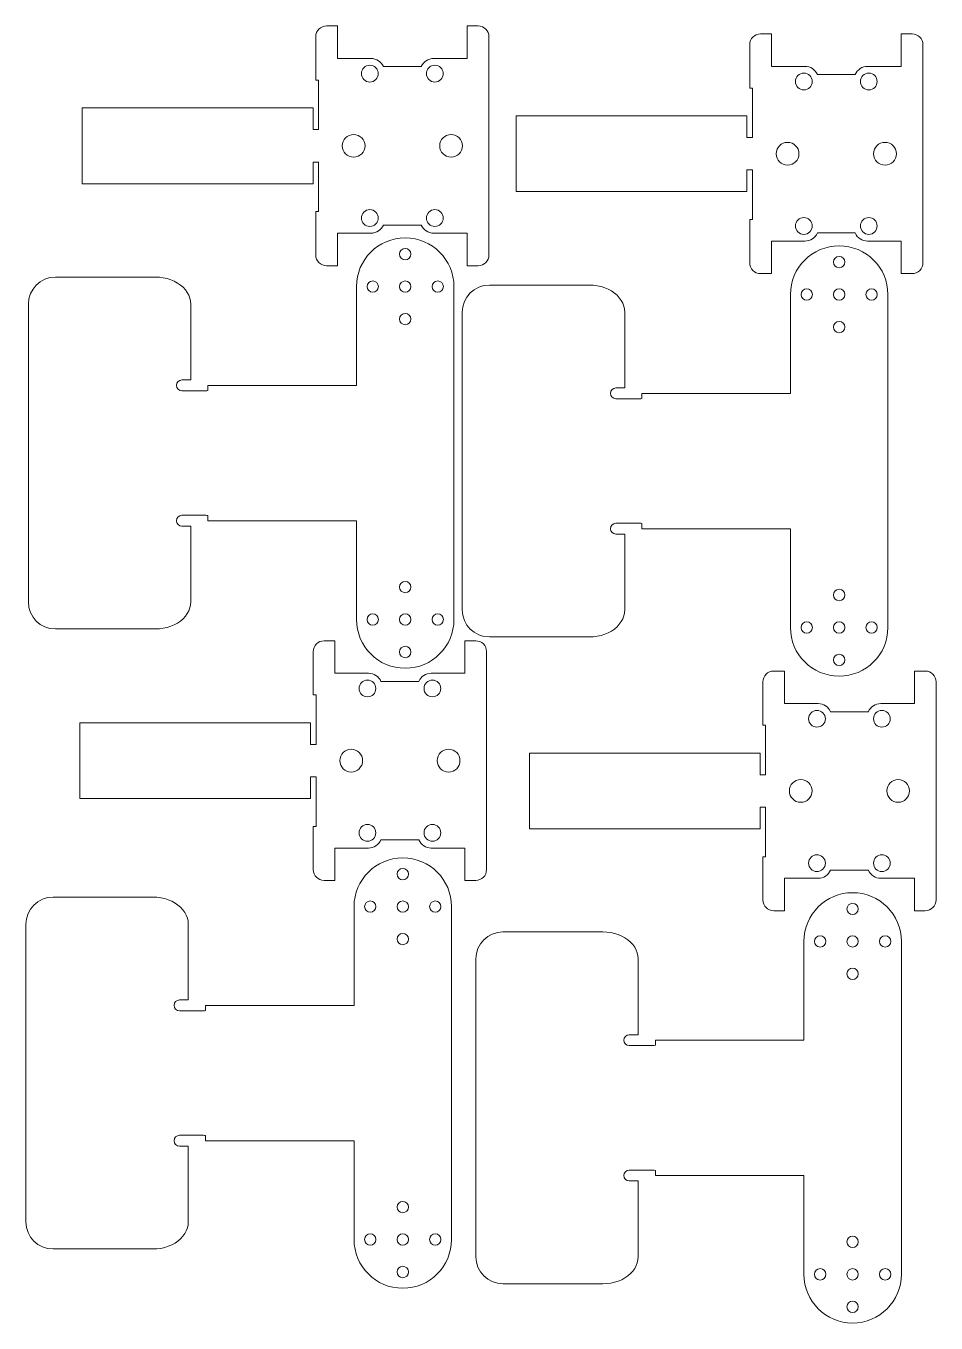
# Model space of a CAD drawing. Header units: millimetres. Extents: x 5 to 173, y -26 to 214.
import ezdxf

# ---------------------------------------------------------------- set-up
doc = ezdxf.new("R2010")
doc.units = ezdxf.units.MM

# ---------------------------------------------------------------- blocks, each defined once
blk = doc.blocks.new('module_v5_pt2_decoupe')
at = {"color": 179, "linetype": 'Continuous', "lineweight": 15}
for p, q in [((45.14, 44.28), (47.14, 44.28)), ((47.14, 44.28), (47.14, 38.28)), ((71.14, 44.28), (71.14, 38.28)), ((71.14, 44.28), (73.14, 44.28)), ((43.14, 42.28), (43.14, 34.28)), ((75.14, 42.28), (75.14, 2)), ((53.35, 38.28), (47.14, 38.28)), ((62.64, 36.78), (55.64, 36.78)), ((71.14, 38.28), (64.93, 38.28)), ((43.14, 34.28), (43.64, 34.28)), ((43.64, 34.28), (43.64, 25.14)), ((0, 29.14), (0, 15.14)), ((0, 29.14), (42.64, 29.14)), ((42.64, 25.14), (42.64, 29.14)), ((43.64, 25.14), (42.64, 25.14)), ((42.64, 19.14), (43.64, 19.14)), ((42.64, 15.14), (42.64, 19.14)), ((43.64, 19.14), (43.64, 10)), ((0, 15.14), (42.64, 15.14)), ((43.14, 10), (43.14, 2)), ((43.64, 10), (43.14, 10)), ((55.64, 7.5), (62.64, 7.5)), ((53.35, 6), (47.14, 6)), ((47.14, 0), (47.14, 6)), ((71.14, 6), (64.93, 6)), ((71.14, 0), (71.14, 6)), ((47.14, 0), (45.14, 0)), ((73.14, 0), (71.14, 0))]:
    blk.add_line(p, q, dxfattribs=at)
for centre, radius in [((53.14, 35.48), 1.55), ((65.14, 35.48), 1.55), ((50.14, 22.14), 2.1), ((68.14, 22.14), 2.1), ((53.14, 8.8), 1.55), ((65.14, 8.8), 1.55)]:
    blk.add_circle(centre, radius, dxfattribs=at)
for centre, radius, start, end in [((45.14, 42.28), 2, 90, 180), ((73.14, 42.28), 2, 0, 90), ((53.35, 35.78), 2.5, 23.5782, 90), ((64.93, 35.78), 2.5, 90, 156.4218), ((53.35, 8.5), 2.5, 270, 336.4218), ((64.93, 8.5), 2.5, 203.5782, 270), ((45.14, 2), 2, 180, 270), ((73.14, 2), 2, 270, 0)]:
    blk.add_arc(centre, radius, start, end, dxfattribs=at)
blk = doc.blocks.new('module_v5_pt1_decoupe')
at = {"color": 179, "linetype": 'Continuous', "lineweight": 15}
for p, q in [((5, 72.25), (23.47, 72.25)), ((24.2, 72.22), (23.47, 72.25)), ((24.93, 72.12), (24.2, 72.22)), ((25.63, 71.97), (24.93, 72.12)), ((26.3, 71.75), (25.63, 71.97)), ((26.95, 71.48), (26.3, 71.75)), ((27.54, 71.16), (26.95, 71.48)), ((28.09, 70.78), (27.54, 71.16)), ((28.58, 70.37), (28.09, 70.78)), ((29, 69.91), (28.58, 70.37)), ((29.35, 69.42), (29, 69.91)), ((60.62, 70.5), (60.62, 52.25)), ((78.62, 70.5), (78.62, 9)), ((0, 12.25), (0, 67.25)), ((29.63, 68.9), (29.35, 69.42)), ((29.84, 68.36), (29.63, 68.9)), ((29.96, 67.81), (29.84, 68.36)), ((30, 67.25), (29.96, 67.81)), ((30, 53.25), (30, 67.25)), ((30, 53.25), (28.36, 53.25)), ((32.76, 51.25), (28.36, 51.25)), ((33.17, 52.25), (33.17, 51.3)), ((33.17, 52.25), (60.62, 52.25)), ((28.36, 28.25), (32.76, 28.25)), ((33.17, 28.2), (33.17, 27.25)), ((60.62, 27.25), (33.17, 27.25)), ((60.62, 27.25), (60.62, 9)), ((28.36, 26.25), (30, 26.25)), ((30, 12.25), (30, 26.25)), ((29.96, 11.69), (30, 12.25)), ((28.58, 9.13), (29, 9.59)), ((29, 9.59), (29.35, 10.08)), ((29.35, 10.08), (29.63, 10.6)), ((29.63, 10.6), (29.84, 11.14)), ((29.84, 11.14), (29.96, 11.69)), ((5, 7.25), (23.47, 7.25)), ((23.47, 7.25), (24.2, 7.28)), ((24.2, 7.28), (24.93, 7.37)), ((24.93, 7.37), (25.63, 7.53)), ((25.63, 7.53), (26.3, 7.74)), ((26.3, 7.74), (26.95, 8.01)), ((26.95, 8.01), (27.54, 8.34)), ((27.54, 8.34), (28.09, 8.71)), ((28.09, 8.71), (28.58, 9.13))]:
    blk.add_line(p, q, dxfattribs=at)
for centre in [(69.62, 76.5), (63.62, 70.5), (69.62, 70.5), (75.62, 70.5), (69.62, 64.5), (69.62, 15), (63.62, 9), (69.62, 9), (75.62, 9), (69.62, 3)]:
    blk.add_circle(centre, 1.05, dxfattribs=at)
for centre, radius, start, end in [((69.62, 70.5), 9, 0, 180), ((5, 67.25), 5, 90, 180), ((28.36, 52.25), 1, 90, 270), ((32.76, 52.92), 1.67, 269.9424, 284.129), ((28.36, 27.25), 1, 90, 270), ((32.76, 26.58), 1.67, 75.871, 90.0576), ((5, 12.25), 5, 180, 270), ((69.62, 9), 9, 180, 0)]:
    blk.add_arc(centre, radius, start, end, dxfattribs=at)

msp = doc.modelspace()

# ---------------------------------------------------------------- block references
at = {"color": 7, "linetype": 'Continuous'}
for name, p in [('module_v5_pt2_decoupe', (15.27, 169.71)), ('module_v5_pt2_decoupe', (95.44, 168.25)), ('module_v5_pt1_decoupe', (5.32, 95.35)), ('module_v5_pt1_decoupe', (85.49, 93.88)), ('module_v5_pt2_decoupe', (14.82, 56.14)), ('module_v5_pt2_decoupe', (97.87, 50.54)), ('module_v5_pt1_decoupe', (4.87, -19.18)), ('module_v5_pt1_decoupe', (87.98, -25.61))]:
    msp.add_blockref(name, p, dxfattribs=at)

doc.saveas('drawing.dxf')
